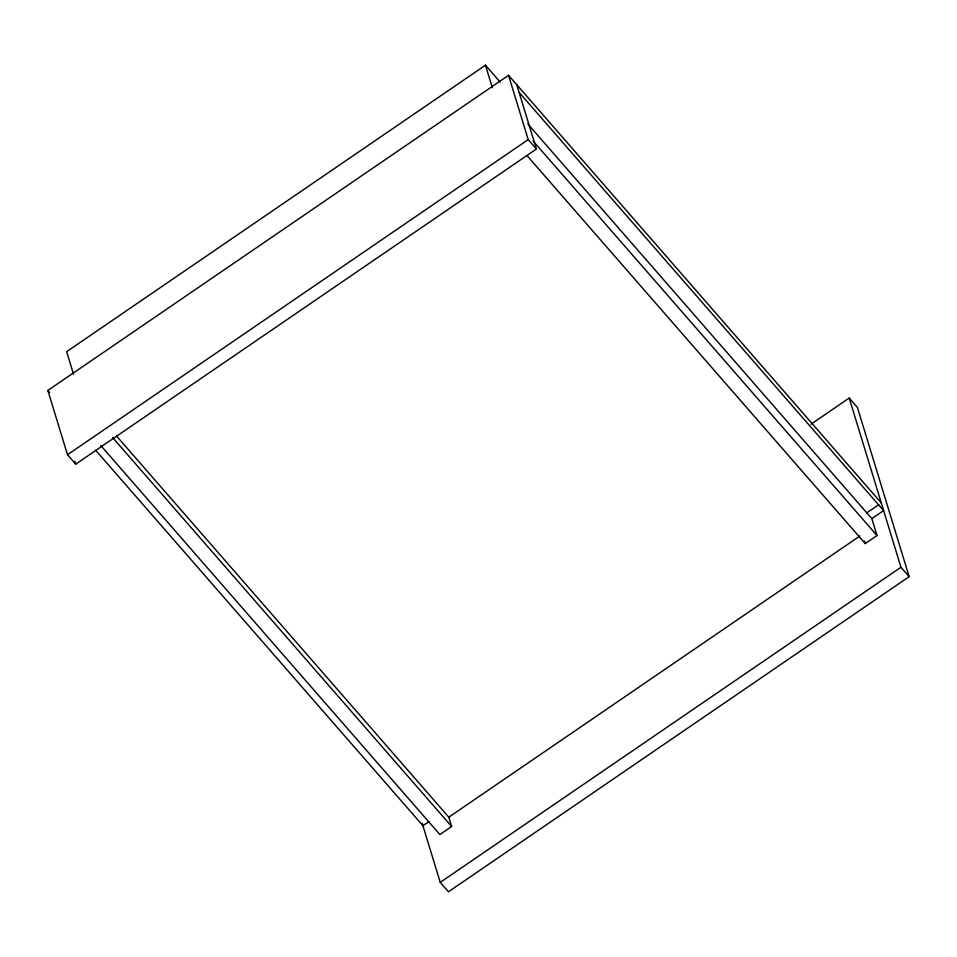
<?xml version="1.0" encoding="UTF-8"?>
<svg xmlns="http://www.w3.org/2000/svg" width="957" height="957" viewBox="0 0 957 957"><rect width="100%" height="100%" fill="white"/><g stroke="black" fill="none" stroke-linecap="round" stroke-linejoin="round"><path stroke-width="1.44" d="M500.164 82.075L485.462 65.208L66.643 351.686L73.545 374.247M516.756 84.73L536.41 149.029L75.711 464.157L67.504 454.742L47.85 390.444L508.55 75.316L881.289 502.951M67.504 454.742L528.204 139.614L508.55 75.316M811.034 424.166L849.218 398.052L857.424 407.455L909.15 576.664L448.45 891.792L440.244 882.378L422.145 823.152M866.504 513.072L878.825 504.638M428.808 821.668L422.91 825.7L95.616 450.185M527.151 155.728L865.236 543.6L877.007 535.549L871.839 518.622L883.622 510.571L519.077 92.339M100.808 445.567L439.873 834.552L451.644 826.501L448.797 817.194L859.924 535.98M440.244 882.378L900.944 567.25L849.218 398.052M527.881 124.015L871.839 518.622M533.049 140.93L877.007 535.549M528.204 139.614L536.41 149.029M900.944 567.25L909.15 576.664M116.598 436.069L448.797 817.194M112.591 437.505L451.644 826.501M47.85 390.444L49.668 392.537M864.422 540.944L865.236 543.6M485.462 65.208L492.365 87.769M74.849 461.322L75.711 464.157"/></g></svg>
